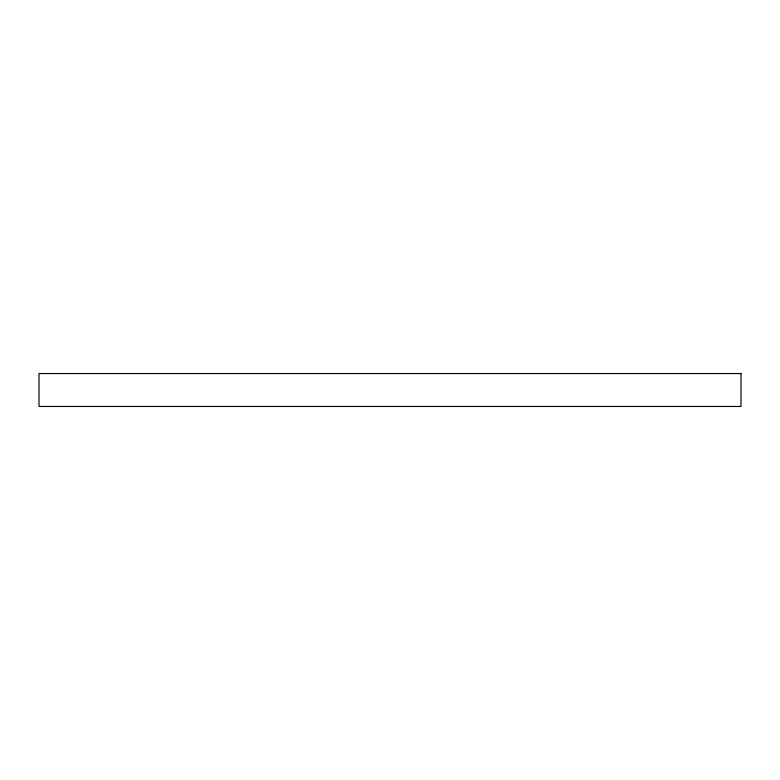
<?xml version="1.0" encoding="UTF-8"?>
<svg xmlns="http://www.w3.org/2000/svg" width="780" height="780" viewBox="0 0 780 780"><rect width="100%" height="100%" fill="white"/><g stroke="black" fill="none" stroke-linecap="round" stroke-linejoin="round"><path stroke-width="1.17" d="M741 373.542L39 373.542L39 406.458L741 406.458L741 373.542"/></g></svg>
